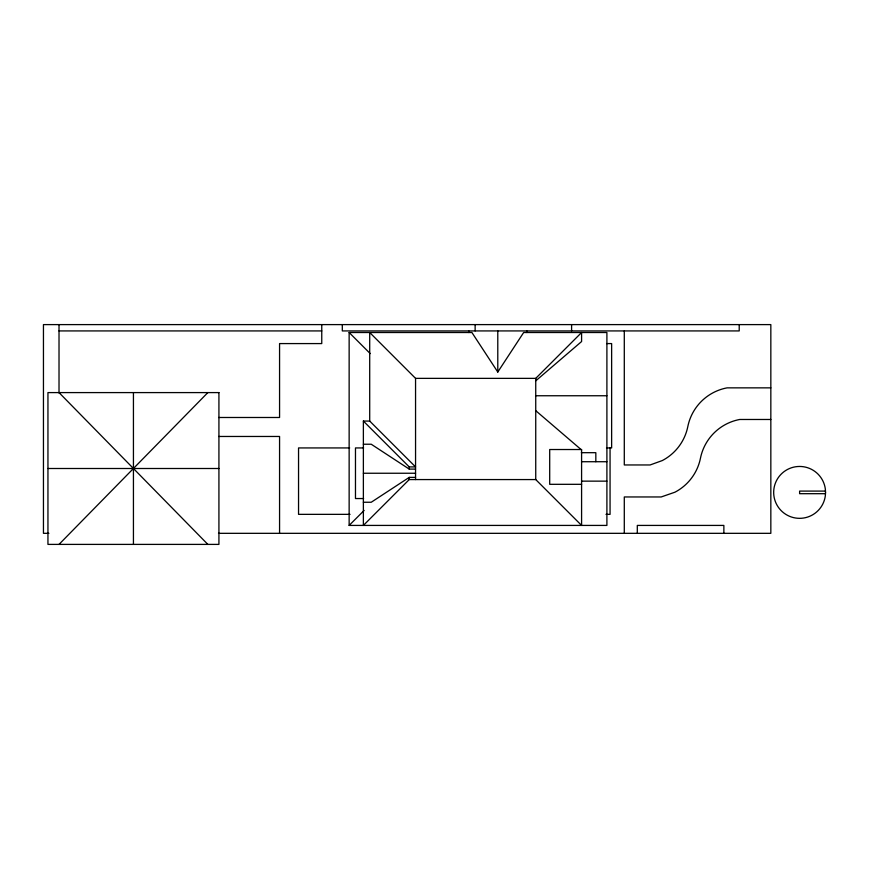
<?xml version="1.0" encoding="UTF-8"?>
<svg xmlns="http://www.w3.org/2000/svg" width="869" height="869" viewBox="0 0 869 869"><rect width="100%" height="100%" fill="white"/><g stroke="black" fill="none" stroke-linecap="round" stroke-linejoin="round"><path stroke-width="1.3" d="M497.785 372.041L523.659 332.512L606.899 332.512L606.899 525.419L349.142 525.419L349.142 332.512L471.91 332.512L497.785 372.041L497.785 330.883M59.016 544.396L207.854 392.592M349.142 525.419L364.144 510.429M581.589 484.315L549.697 484.315L549.697 449.523L581.589 449.523L581.589 525.419L535.738 479.569L409.234 479.569L363.372 525.419L363.372 421.063L369.705 421.063L415.556 466.914L409.234 466.914L363.372 421.063M369.705 421.063L369.705 332.512L415.556 378.363L535.738 378.363L581.589 332.512L581.589 341.539L535.738 380.85M415.556 477.385L409.234 477.385L371.237 502.249L363.372 502.249M59.016 330.926L321.758 330.926M606.638 343.581L611.635 343.581L611.635 447.937L606.497 447.937M770.836 387.856L727.092 387.856A49.327 49.327 0 0 0 687.813 426.592A49.327 49.327 0 0 1 662.308 460.559L650.121 464.958L624.29 464.958L624.29 330.926M535.738 395.753L606.899 395.753M218.673 417.489L279.568 417.489L279.568 343.581L321.758 343.581L321.758 324.604M770.836 419.477L739.736 419.477A49.327 49.327 0 0 0 700.457 458.224A49.327 49.327 0 0 1 674.963 492.191L661.19 496.959L624.29 496.959L624.29 533.327M218.673 436.466L279.568 436.466L279.568 533.327M363.372 444.233L371.237 444.233L409.234 469.097L415.556 469.097M349.686 447.937L298.545 447.937L298.545 514.35L350.055 514.35M363.6 447.937L355.475 447.937L355.475 498.545L363.6 498.545M581.328 452.684L595.83 452.684L595.83 461.721M581.546 461.721L606.899 461.721M47.947 468.5L218.923 468.5M363.372 473.247L415.556 473.247M581.546 481.144L606.899 481.144M825.463 491.094L799.61 491.094L799.61 493.69L825.463 493.69M605.997 514.35L610.06 514.35L610.06 447.937M48.881 533.327L43.45 533.327L43.45 324.604L770.836 324.604L770.836 533.327L218.51 533.327M535.738 410.668L581.589 449.979M349.142 332.512L370.227 353.596M59.016 392.592L207.854 544.396M739.215 324.604L739.215 330.926L342.31 330.926L342.31 324.604M723.866 533.327L723.866 525.419L637.303 525.419L637.303 533.327M571.596 324.604L571.596 330.926M535.738 378.363L535.738 479.569M526.799 330.883L526.799 332.512M475.137 324.604L475.137 330.926M468.782 330.883L468.782 332.512M415.556 378.363L415.556 479.569M409.234 466.914L409.234 469.097M409.234 477.385L409.234 479.569M133.435 392.592L133.435 544.396M59.016 324.604L59.016 392.886M825.55 492.397L825.333 495.786A25.94 25.94 0 0 1 785.674 514.274A25.94 25.94 0 0 1 785.674 470.52A25.94 25.94 0 0 1 825.333 489.008L825.55 492.397M218.923 392.592L47.947 392.592L47.947 544.396L218.923 544.396L218.923 392.592"/></g></svg>
